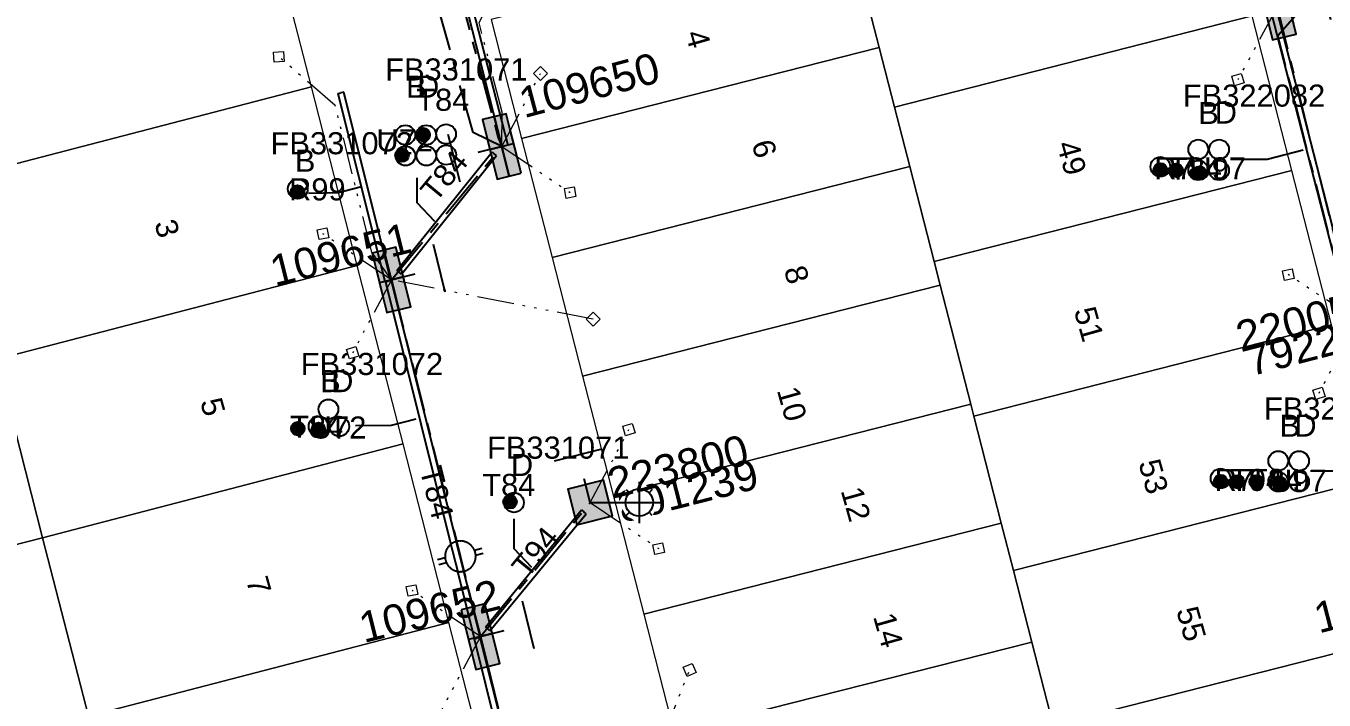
# Model space of a CAD drawing. Header units: metres. Extents: x 307635 to 308805, y 6256169 to 6257356.
# Drawn here: x 308365.8 to 308471.6, y 6256640.7 to 6256695.6 of the extents above; entities that cross this region are included whole.
import ezdxf
from ezdxf.enums import TextEntityAlignment as Align

# ---------------------------------------------------------------- set-up
doc = ezdxf.new("R2010")
doc.units = ezdxf.units.M
doc.linetypes.add('Cable Exist UG', pattern=[7, 4, -1, 1, -1])
doc.linetypes.add('PHANTOMX2', pattern=[6.6, 3, -0.75, 0.2, -0.75, 0.2, -0.75, 0.2, -0.75])
doc.layers.get('0').update_dxf_attribs({"color": 6})
doc.layers.get('Defpoints').update_dxf_attribs({"color": 250})
for name, color, linetype, lineweight in [('Cadastre Land Parcels_SP_EXT', 118, 'Continuous', 15), ('Mains_LV_EXT', 163, 'Continuous', 25), ('Mains_LV_SL_EXT', 135, 'Continuous', 25), ('Mains_SL_EXT', 131, 'Continuous', 25), ('Services_SP_EXT', 42, 'PHANTOMX2', 20)]:
    doc.layers.add(name, color=color, linetype=linetype, lineweight=lineweight)
for name, color, linetype in [('Duct_SP_EXT', 30, 'Continuous'), ('Equip_LV_EXT', 7, 'Continuous'), ('Equip_SP_SL_EXT', 7, 'Continuous'), ('SupportsUG_SP_LV_EXT', 7, 'Continuous'), ('SupportsUG_SP_LV_SL_EXT', 7, 'Continuous')]:
    doc.layers.add(name, color=color, linetype=linetype)
doc.styles.add('COLUMN_LABEL', font='arial.ttf', dxfattribs={"height": 2})
doc.styles.add('iecARIAL', font='arial.ttf', dxfattribs={"height": 2})
doc.styles.add('POLE_LABEL', font='arial.ttf', dxfattribs={"height": 2})
doc.styles.add('SL_LABEL', font='arial.ttf', dxfattribs={"height": 2})
doc.styles.get("Standard").update_dxf_attribs({"font": 'arial.ttf'})

# ---------------------------------------------------------------- blocks, each defined once
blk = doc.blocks.new('COLUMN_EXT')
blk.add_hatch(color=256).paths.add_polyline_path([(1.5, -1.5), (1.5, 1.5), (-1.5, 1.5), (-1.5, -1.5)])
blk.add_lwpolyline([(1.5, 1.5), (-1.5, 1.5), (-1.5, -1.5), (1.5, -1.5)], close=True)
at = {"layer": 'Defpoints', "flags": 128}
for points in [[(0, 0), (0, -2)], [(2, -4), (-2, -4)]]:
    blk.add_lwpolyline(points, dxfattribs=at)
at = {"flags": 1}
blk.add_attdef('Z', (-1.81, 2.35), '', height=0.2, rotation=180, dxfattribs=at)
at = {"flags": 9}
for tag, p in [('STREETNAME', (-1.81, 1.6)), ('LOCATION', (-1.81, 1.4)), ('SUBURB', (-1.81, 1.8)), ('LEGEND', (-1.81, 1.2)), ('USAGE', (-1.81, 1)), ('NOTES', (-1.81, 2)), ('COLUMN_TYPE', (-1.81, 0.4)), ('OWNED_BY', (-1.81, 0.6)), ('STATE', (-1.81, 0.8))]:
    blk.add_attdef(tag, text='', height=0.2, rotation=180, dxfattribs=at).set_placement(p, align=Align.MIDDLE_LEFT)
for tag, style, p in [('STRUCTURE_PLANT_NUMBER', 'POLE_LABEL', (-1.81, -0.03)), ('STREET_CODE', 'COLUMN_LABEL', (-1.81, 0.2))]:
    blk.add_attdef(tag, text='', height=0.2, rotation=180, dxfattribs=dict(at, style=style)).set_placement(p, align=Align.MIDDLE_LEFT)
at = {"style": 'COLUMN_LABEL', "width": 0.9, "flags": 8}
blk.add_attdef('ASSET_NUM', text='', height=2, rotation=270, dxfattribs=at).set_placement((2, -4), align=Align.MIDDLE_LEFT)
blk = doc.blocks.new('PILLAR_EXT')
blk.add_hatch(color=256).paths.add_polyline_path([(2.5, -1), (2.5, 1), (-2.5, 1), (-2.5, -1)])
for p, q in [((2.5, 0), (-2.5, 0)), ((0, -1), (0, 1))]:
    blk.add_line(p, q)
at = {"ltscale": 10}
blk.add_line((-2.5, 0), (2.5, 0), dxfattribs=at)
blk.add_lwpolyline([(2.5, 1), (1.25, 1), (-1.25, 1), (-2.5, 1), (-2.5, -1), (2.5, -1)], close=True)
at = {"layer": 'Defpoints'}
for p, q in [((0, 0), (0, -2)), ((2, -4), (-2, -4))]:
    blk.add_line(p, q, dxfattribs=at)
for tag, p, flags in [('STREETNAME', (0, 1.8), 9), ('LOCATION', (0, 1.2), 9), ('SUBURB', (0, 2), 1), ('PARENT', (0, 1.6), 9), ('NOTES', (0, 1.4), 9), ('SUPPORT_TYPE', (0, 0.6), 9), ('OWNED_BY', (0, 0.2), 9), ('LEGEND', (0, 1), 9), ('USAGE', (0, 0.8), 9), ('STATE', (0, 0.4), 9)]:
    blk.add_attdef(tag, p, '', height=0.2, rotation=180, dxfattribs=dict(flags=flags))
at = {"width": 0.9, "flags": 8}
blk.add_attdef('ASSET_NUM', text='', height=2, rotation=270, dxfattribs=at).set_placement((2, -4), align=Align.MIDDLE_LEFT)
blk = doc.blocks.new('DUCT_EXT')
blk.add_circle((0, 0.8), 0.8)
at = {"flags": 1}
blk.add_attdef('Z', (0, 0), '', height=0.2, dxfattribs=at)
at = {"flags": 9}
for tag, p in [('DUCT_CODE', (0, 0)), ('XSECT_TYPE', (0, -0.2)), ('STATE', (0, -0.6)), ('FB_REFERENCE', (0, -0.4)), ('NOTES', (0, -0.8))]:
    blk.add_attdef(tag, text='', height=0.2, dxfattribs=at).set_placement(p, align=Align.MIDDLE_LEFT)
blk = doc.blocks.new('SL_LANTERN_EXT')
at = {"flags": 9}
for tag, p in [('LRATECODE', (-7.4, 0)), ('LOUTREACHVOCAB', (-7.2, 0)), ('LOUTREACH', (-7, 0)), ('LANTNUMBER', (-6.6, 0)), ('LNEW', (-6.4, 0)), ('LMASTVOCAB', (-6.2, 0)), ('LMAST', (-6, 0)), ('LLAMPVOCAB', (-5.8, 0)), ('LLAMP', (-5.6, 0)), ('LEXIST', (-5.4, 0)), ('LCHARGE3PERCENT', (-5.2, 0)), ('LCHARGE3', (-5, 0)), ('LCHARGE2PERCENT', (-4.8, 0)), ('LCHARGE2', (-4.6, 0)), ('LCHARGE1PERCENT', (-4.4, 0)), ('LCHARGE1', (-4.2, 0)), ('LCATEGORY', (-4, 0)), ('LBRACKETVOCAB', (-3.8, 0)), ('LBRACKET', (-3.6, 0)), ('LKINGHEIGHT', (-3.4, 0)), ('CREPLACE', (-3.2, 0)), ('CREMOVE', (-3, 0)), ('CNUMBER', (-2.8, 0)), ('CNEW', (-2.6, 0)), ('CEXIST', (-2.4, 0)), ('USAGE', (-2.2, 0)), ('STATE', (-2, 0)), ('OWNED_BY', (-1.8, 0)), ('ORIENTATION', (-1.6, 0)), ('OPERATING_VOLTAGE', (-1.4, 0)), ('NO_PHASES', (-1.2, 0)), ('LANTERN_TYPE', (-1, 0)), ('LANTERN_PURPOSE', (-0.8, 0)), ('CONTROL_TYPE', (-0.6, 0)), ('CONSTRUCTED_VOLTAGE', (-0.4, 0))]:
    blk.add_attdef(tag, text='', height=0.001, rotation=270, dxfattribs=at).set_placement(p, align=Align.MIDDLE_LEFT)
at = {"style": 'SL_LABEL', "flags": 9}
blk.add_attdef('STREET_CODE', text='', height=0.001, rotation=270, dxfattribs=at).set_placement((0, 0), align=Align.MIDDLE_LEFT)
at = {"flags": 1}
blk.add_attdef('Z', (0, 0), '', height=0.001, rotation=270, dxfattribs=at)
at = {"width": 0.9}
blk.add_attdef('LNUMBER', text='', height=1, dxfattribs=at).set_placement((7, -1), align=Align.MIDDLE_LEFT)
at = {"flags": 9}
for tag, p in [('LREMOVE', (0, -7.6)), ('LREPLACE', (0, -7.8)), ('LTYPE', (0, -8)), ('LTYPEVOCAB', (0, -8.2)), ('LEGEND', (0, -8.4)), ('SUBURB', (0, -8.6)), ('STREETNAME', (0, -8.8)), ('LOCATION', (0, -9)), ('NOTES', (0, -9.2)), ('MAINTAINED_BY', (0, -9.86))]:
    blk.add_attdef(tag, text='', height=0.001, dxfattribs=at).set_placement(p, align=Align.MIDDLE_LEFT)
blk.add_attdef('OPERATED_BY', (0, -9.61), '', height=0.001, dxfattribs=at)
blk.add_wipeout([(5.69, 0), (5.06, -1.06), (4, -1.69), (2.94, -1.06), (2.31, 0), (2.94, 1.06), (4, 1.69), (5.06, 1.06)])
for p, q in [((2.94, 1.06), (3.2, 0.8)), ((4, 1.69), (4, 0)), ((5.06, 1.06), (4.8, 0.8)), ((0, 0), (4, 0)), ((2.94, -1.06), (3.2, -0.8)), ((4, 0), (5.69, 0)), ((4, 0), (4, -1.69)), ((5.06, -1.06), (4.8, -0.8))]:
    blk.add_line(p, q)
blk.add_circle((4, 0), 1.12)
blk = doc.blocks.new('CCP_EXT')
at = {"flags": 9}
for tag, p in [('STATE', (0, -1.8)), ('USAGE', (0, -1.2)), ('LEGEND', (0, -1.4)), ('LIFE_SUPPORT', (0, -1.6)), ('NOTES', (0, -2))]:
    blk.add_attdef(tag, text='', height=0.2, dxfattribs=at).set_placement(p, align=Align.MIDDLE_LEFT)
blk.add_wipeout([(0, 0.57), (0.57, 0), (0, -0.57), (-0.57, 0)])
blk.add_lwpolyline([(-0.57, 0), (0, 0.57), (0.57, 0), (0, -0.57), (-0.57, 0)])
at = {"flags": 1}
blk.add_attdef('Z', (0, 0), '', height=0.2, dxfattribs=at)
at = {"flags": 9}
for tag, p in [('CCP_TYPE', (0, 0)), ('CONSTRUCTED_VOLTAGE', (0, -0.2)), ('OPERATING_VOLTAGE', (0, -0.6)), ('ORIENTATION', (0, -0.8)), ('OWNED_BY', (0, -1)), ('NO_PHASES', (0, -0.4))]:
    blk.add_attdef(tag, text='', height=0.2, dxfattribs=at).set_placement(p, align=Align.MIDDLE_LEFT)
blk = doc.blocks.new('LV_UG_LINKS_OPEN_EXT')
at = {"layer": 'Equip_LV_EXT'}
for tag, height, flags, p in [('NO_PHASES', 0.167, 9, (3.17, -2)), ('OPERATING_VOLTAGE', 0.2, 9, (3, -2.6)), ('ORIENTATION', 0.2, 9, (3, -2.8)), ('STATE', 0.2, 9, (3, -3)), ('SWITCH_TYPE', 0.2, 9, (3, -3.2)), ('OWNED_BY', 0.2, 9, (3, -3.8)), ('OPERATED_BY', 0.2, 9, (3, -4)), ('USAGE', 0.2, 9, (3, -3.4)), ('NOTES', 0.2, 9, (3, -3.6)), ('MAINTAINED_BY', 0.2, 9, (3, -4.2)), ('TYPE', 0.2, 9, (3, -4.6)), ('Z', 0.2, 1, (3, -4.8)), ('NUMBER_OF_PHASES', 0.2, 9, (3, -4.4))]:
    blk.add_attdef(tag, text='', height=height, dxfattribs=dict(at, flags=flags)).set_placement(p, align=Align.MIDDLE_LEFT)
blk.add_wipeout([(4, 1.25), (3.97, 1.25), (3.94, 1.25), (3.91, 1.25), (3.88, 1.24), (3.85, 1.24), (3.82, 1.24), (3.79, 1.23), (3.76, 1.23), (3.73, 1.22), (3.7, 1.21), (3.67, 1.2), (3.64, 1.2), (3.61, 1.19), (3.58, 1.18), (3.55, 1.17), (3.52, 1.15), (3.49, 1.14), (3.47, 1.13), (3.44, 1.12), (3.41, 1.1), (3.38, 1.09), (3.36, 1.07), (3.33, 1.06), (3.31, 1.04), (3.28, 1.02), (3.26, 1), (3.23, 0.99), (3.21, 0.97), (3.18, 0.95), (3.16, 0.93), (3.14, 0.91), (3.12, 0.88), (3.09, 0.86), (3.07, 0.84), (3.05, 0.82), (3.03, 0.79), (3.01, 0.77), (3, 0.74), (2.98, 0.72), (2.96, 0.69), (2.94, 0.67), (2.93, 0.64), (2.91, 0.62), (2.9, 0.59), (2.88, 0.56), (2.87, 0.53), (2.86, 0.51), (2.85, 0.48), (2.83, 0.45), (2.82, 0.42), (2.81, 0.39), (2.8, 0.36), (2.8, 0.33), (2.79, 0.3), (2.78, 0.27), (2.77, 0.24), (2.77, 0.21), (2.76, 0.18), (2.76, 0.15), (2.76, 0.12), (2.75, 0.09), (2.75, 0.06), (2.75, 0.03), (2.75, 0), (2.75, -0.03), (2.75, -0.06), (2.75, -0.09), (2.76, -0.12), (2.76, -0.15), (2.76, -0.18), (2.77, -0.21), (2.77, -0.24), (2.78, -0.27), (2.79, -0.3), (2.8, -0.33), (2.8, -0.36), (2.81, -0.39), (2.82, -0.42), (2.83, -0.45), (2.85, -0.48), (2.86, -0.51), (2.87, -0.53), (2.88, -0.56), (2.9, -0.59), (2.91, -0.62), (2.93, -0.64), (2.94, -0.67), (2.96, -0.69), (2.98, -0.72), (3, -0.74), (3.01, -0.77), (3.03, -0.79), (3.05, -0.82), (3.07, -0.84), (3.09, -0.86), (3.12, -0.88), (3.14, -0.91), (3.16, -0.93), (3.18, -0.95), (3.21, -0.97), (3.23, -0.99), (3.26, -1), (3.28, -1.02), (3.31, -1.04), (3.33, -1.06), (3.36, -1.07), (3.38, -1.09), (3.41, -1.1), (3.44, -1.12), (3.47, -1.13), (3.49, -1.14), (3.52, -1.15), (3.55, -1.17), (3.58, -1.18), (3.61, -1.19), (3.64, -1.2), (3.67, -1.2), (3.7, -1.21), (3.73, -1.22), (3.76, -1.23), (3.79, -1.23), (3.82, -1.24), (3.85, -1.24), (3.88, -1.24), (3.91, -1.25), (3.94, -1.25), (3.97, -1.25), (4, -1.25), (4.03, -1.25), (4.06, -1.25), (4.09, -1.25), (4.12, -1.24), (4.15, -1.24), (4.18, -1.24), (4.21, -1.23), (4.24, -1.23), (4.27, -1.22), (4.3, -1.21), (4.33, -1.2), (4.36, -1.2), (4.39, -1.19), (4.42, -1.18), (4.45, -1.17), (4.48, -1.15), (4.51, -1.14), (4.53, -1.13), (4.56, -1.12), (4.59, -1.1), (4.62, -1.09), (4.64, -1.07), (4.67, -1.06), (4.69, -1.04), (4.72, -1.02), (4.74, -1), (4.77, -0.99), (4.79, -0.97), (4.82, -0.95), (4.84, -0.93), (4.86, -0.91), (4.88, -0.88), (4.91, -0.86), (4.93, -0.84), (4.95, -0.82), (4.97, -0.79), (4.99, -0.77), (5, -0.74), (5.02, -0.72), (5.04, -0.69), (5.06, -0.67), (5.07, -0.64), (5.09, -0.62), (5.1, -0.59), (5.12, -0.56), (5.13, -0.53), (5.14, -0.51), (5.15, -0.48), (5.17, -0.45), (5.18, -0.42), (5.19, -0.39), (5.2, -0.36), (5.2, -0.33), (5.21, -0.3), (5.22, -0.27), (5.23, -0.24), (5.23, -0.21), (5.24, -0.18), (5.24, -0.15), (5.24, -0.12), (5.25, -0.09), (5.25, -0.06), (5.25, -0.03), (5.25, 0), (5.25, 0.03), (5.25, 0.06), (5.25, 0.09), (5.24, 0.12), (5.24, 0.15), (5.24, 0.18), (5.23, 0.21), (5.23, 0.24), (5.22, 0.27), (5.21, 0.3), (5.2, 0.33), (5.2, 0.36), (5.19, 0.39), (5.18, 0.42), (5.17, 0.45), (5.15, 0.48), (5.14, 0.51), (5.13, 0.53), (5.12, 0.56), (5.1, 0.59), (5.09, 0.62), (5.07, 0.64), (5.06, 0.67), (5.04, 0.69), (5.02, 0.72), (5, 0.74), (4.99, 0.77), (4.97, 0.79), (4.95, 0.82), (4.93, 0.84), (4.91, 0.86), (4.88, 0.88), (4.86, 0.91), (4.84, 0.93), (4.82, 0.95), (4.79, 0.97), (4.77, 0.99), (4.74, 1), (4.72, 1.02), (4.69, 1.04), (4.67, 1.06), (4.64, 1.07), (4.62, 1.09), (4.59, 1.1), (4.56, 1.12), (4.53, 1.13), (4.51, 1.14), (4.48, 1.15), (4.45, 1.17), (4.42, 1.18), (4.39, 1.19), (4.36, 1.2), (4.33, 1.2), (4.3, 1.21), (4.27, 1.22), (4.24, 1.23), (4.21, 1.23), (4.18, 1.24), (4.15, 1.24), (4.12, 1.24), (4.09, 1.25), (4.06, 1.25), (4.03, 1.25)]).dxf.layer = 'Equip_LV_EXT'
for p, q in [((3.79, 1.86), (3.79, 1.23)), ((4.21, 1.86), (4.21, 1.23)), ((3.79, -1.23), (3.79, -1.86)), ((4.21, -1.23), (4.21, -1.86))]:
    blk.add_line(p, q, dxfattribs=at)
at = {"layer": 'Equip_LV_EXT', "flags": 128}
blk.add_lwpolyline([(4, 1.25), (3.97, 1.25), (3.94, 1.25), (3.91, 1.25), (3.88, 1.24), (3.85, 1.24), (3.82, 1.24), (3.79, 1.23), (3.76, 1.23), (3.73, 1.22), (3.7, 1.21), (3.67, 1.2), (3.64, 1.2), (3.61, 1.19), (3.58, 1.18), (3.55, 1.17), (3.52, 1.15), (3.49, 1.14), (3.47, 1.13), (3.44, 1.12), (3.41, 1.1), (3.38, 1.09), (3.36, 1.07), (3.33, 1.06), (3.31, 1.04), (3.28, 1.02), (3.26, 1), (3.23, 0.99), (3.21, 0.97), (3.18, 0.95), (3.16, 0.93), (3.14, 0.91), (3.12, 0.88), (3.09, 0.86), (3.07, 0.84), (3.05, 0.82), (3.03, 0.79), (3.01, 0.77), (3, 0.74), (2.98, 0.72), (2.96, 0.69), (2.94, 0.67), (2.93, 0.64), (2.91, 0.62), (2.9, 0.59), (2.88, 0.56), (2.87, 0.53), (2.86, 0.51), (2.85, 0.48), (2.83, 0.45), (2.82, 0.42), (2.81, 0.39), (2.8, 0.36), (2.8, 0.33), (2.79, 0.3), (2.78, 0.27), (2.77, 0.24), (2.77, 0.21), (2.76, 0.18), (2.76, 0.15), (2.76, 0.12), (2.75, 0.09), (2.75, 0.06), (2.75, 0.03), (2.75, 0), (2.75, -0.03), (2.75, -0.06), (2.75, -0.09), (2.76, -0.12), (2.76, -0.15), (2.76, -0.18), (2.77, -0.21), (2.77, -0.24), (2.78, -0.27), (2.79, -0.3), (2.8, -0.33), (2.8, -0.36), (2.81, -0.39), (2.82, -0.42), (2.83, -0.45), (2.85, -0.48), (2.86, -0.51), (2.87, -0.53), (2.88, -0.56), (2.9, -0.59), (2.91, -0.62), (2.93, -0.64), (2.94, -0.67), (2.96, -0.69), (2.98, -0.72), (3, -0.74), (3.01, -0.77), (3.03, -0.79), (3.05, -0.82), (3.07, -0.84), (3.09, -0.86), (3.12, -0.88), (3.14, -0.91), (3.16, -0.93), (3.18, -0.95), (3.21, -0.97), (3.23, -0.99), (3.26, -1), (3.28, -1.02), (3.31, -1.04), (3.33, -1.06), (3.36, -1.07), (3.38, -1.09), (3.41, -1.1), (3.44, -1.12), (3.47, -1.13), (3.49, -1.14), (3.52, -1.15), (3.55, -1.17), (3.58, -1.18), (3.61, -1.19), (3.64, -1.2), (3.67, -1.2), (3.7, -1.21), (3.73, -1.22), (3.76, -1.23), (3.79, -1.23), (3.82, -1.24), (3.85, -1.24), (3.88, -1.24), (3.91, -1.25), (3.94, -1.25), (3.97, -1.25), (4, -1.25), (4.03, -1.25), (4.06, -1.25), (4.09, -1.25), (4.12, -1.24), (4.15, -1.24), (4.18, -1.24), (4.21, -1.23), (4.24, -1.23), (4.27, -1.22), (4.3, -1.21), (4.33, -1.2), (4.36, -1.2), (4.39, -1.19), (4.42, -1.18), (4.45, -1.17), (4.48, -1.15), (4.51, -1.14), (4.53, -1.13), (4.56, -1.12), (4.59, -1.1), (4.62, -1.09), (4.64, -1.07), (4.67, -1.06), (4.69, -1.04), (4.72, -1.02), (4.74, -1), (4.77, -0.99), (4.79, -0.97), (4.82, -0.95), (4.84, -0.93), (4.86, -0.91), (4.88, -0.88), (4.91, -0.86), (4.93, -0.84), (4.95, -0.82), (4.97, -0.79), (4.99, -0.77), (5, -0.74), (5.02, -0.72), (5.04, -0.69), (5.06, -0.67), (5.07, -0.64), (5.09, -0.62), (5.1, -0.59), (5.12, -0.56), (5.13, -0.53), (5.14, -0.51), (5.15, -0.48), (5.17, -0.45), (5.18, -0.42), (5.19, -0.39), (5.2, -0.36), (5.2, -0.33), (5.21, -0.3), (5.22, -0.27), (5.23, -0.24), (5.23, -0.21), (5.24, -0.18), (5.24, -0.15), (5.24, -0.12), (5.25, -0.09), (5.25, -0.06), (5.25, -0.03), (5.25, 0), (5.25, 0.03), (5.25, 0.06), (5.25, 0.09), (5.24, 0.12), (5.24, 0.15), (5.24, 0.18), (5.23, 0.21), (5.23, 0.24), (5.22, 0.27), (5.21, 0.3), (5.2, 0.33), (5.2, 0.36), (5.19, 0.39), (5.18, 0.42), (5.17, 0.45), (5.15, 0.48), (5.14, 0.51), (5.13, 0.53), (5.12, 0.56), (5.1, 0.59), (5.09, 0.62), (5.07, 0.64), (5.06, 0.67), (5.04, 0.69), (5.02, 0.72), (5, 0.74), (4.99, 0.77), (4.97, 0.79), (4.95, 0.82), (4.93, 0.84), (4.91, 0.86), (4.88, 0.88), (4.86, 0.91), (4.84, 0.93), (4.82, 0.95), (4.79, 0.97), (4.77, 0.99), (4.74, 1), (4.72, 1.02), (4.69, 1.04), (4.67, 1.06), (4.64, 1.07), (4.62, 1.09), (4.59, 1.1), (4.56, 1.12), (4.53, 1.13), (4.51, 1.14), (4.48, 1.15), (4.45, 1.17), (4.42, 1.18), (4.39, 1.19), (4.36, 1.2), (4.33, 1.2), (4.3, 1.21), (4.27, 1.22), (4.24, 1.23), (4.21, 1.23), (4.18, 1.24), (4.15, 1.24), (4.12, 1.24), (4.09, 1.25), (4.06, 1.25), (4.03, 1.25)], close=True, dxfattribs=at)
at = {"layer": 'Equip_LV_EXT', "flags": 9}
for tag, p in [('ACTUAL_STATUS', (3.17, -1.67)), ('CONSTRUCTED_VOLTAGE', (3.17, -1.83))]:
    blk.add_attdef(tag, text='', height=0.167, dxfattribs=at).set_placement(p, align=Align.MIDDLE_LEFT)
blk = doc.blocks.new('CABLE_LARGE_EXT')
h = blk.add_hatch(color=256)
edge = h.paths.add_edge_path()
edge.add_arc((0, 0.55), 0.55, 0, 360)
blk.add_circle((0, 0.55), 0.55)
at = {"flags": 1}
blk.add_attdef('Z', (0, 0), '', height=0.2, dxfattribs=at)
at = {"flags": 9}
for tag, p in [('COND_CODE', (0, 0)), ('STATE', (0, -0.4)), ('XSECT_SIZE', (0, -0.6)), ('FB_REFERENCE', (0, -0.2)), ('NOTES', (0, -0.8))]:
    blk.add_attdef(tag, text='', height=0.2, dxfattribs=at).set_placement(p, align=Align.MIDDLE_LEFT)

msp = doc.modelspace()

# ---------------------------------------------------------------- linework, layer by layer
at = {"layer": 'Cadastre Land Parcels_SP_EXT', "linetype": 'Continuous'}
for points in [[(308465.7, 6256696.41), (308461.41, 6256713.11), (308455.77, 6256718.24), (308448.83, 6256721.45), (308441.3, 6256722.67), (308428.74, 6256719.48), (308432.83, 6256703.52), (308435.32, 6256693.83), (308436.56, 6256688.98), (308465.7, 6256696.41)], [(308389.06, 6256690.62), (308385.53, 6256704.35), (308380.65, 6256707.24), (308355.15, 6256700.66), (308359.69, 6256682.98), (308389.06, 6256690.62)], [(308435.32, 6256693.83), (308432.83, 6256703.52), (308403.69, 6256696.1), (308406.18, 6256686.41), (308435.32, 6256693.83)], [(308468.94, 6256683.81), (308465.7, 6256696.41), (308436.56, 6256688.98), (308437.81, 6256684.14), (308439.8, 6256676.39), (308468.94, 6256683.81)], [(308437.81, 6256684.14), (308436.56, 6256688.98), (308435.32, 6256693.83), (308406.18, 6256686.41), (308408.67, 6256676.72), (308437.81, 6256684.14)], [(308392.79, 6256676.07), (308389.06, 6256690.62), (308359.69, 6256682.98), (308363.42, 6256668.43), (308392.79, 6256676.07)], [(308440.3, 6256674.45), (308439.8, 6256676.39), (308437.81, 6256684.14), (308408.67, 6256676.72), (308411.15, 6256667.04), (308440.3, 6256674.45)], [(308472.17, 6256671.22), (308468.94, 6256683.81), (308439.8, 6256676.39), (308440.3, 6256674.45), (308442.78, 6256664.76), (308443.03, 6256663.79), (308472.17, 6256671.22)], [(308396.53, 6256661.52), (308392.79, 6256676.07), (308363.42, 6256668.43), (308367.15, 6256653.88), (308396.53, 6256661.52)], [(308442.78, 6256664.76), (308440.3, 6256674.45), (308411.15, 6256667.04), (308413.64, 6256657.35), (308442.78, 6256664.76)], [(308475.4, 6256658.62), (308472.17, 6256671.22), (308443.03, 6256663.79), (308445.27, 6256655.07), (308446.26, 6256651.21), (308475.4, 6256658.62)], [(308367.15, 6256653.88), (308363.42, 6256668.43), (308334.64, 6256661.08), (308338.37, 6256646.54), (308367.15, 6256653.88)], [(308445.27, 6256655.07), (308443.03, 6256663.79), (308442.78, 6256664.76), (308413.64, 6256657.35), (308416.13, 6256647.66), (308445.27, 6256655.07)], [(308400.26, 6256646.97), (308396.53, 6256661.52), (308367.15, 6256653.88), (308370.89, 6256639.34), (308400.26, 6256646.97)], [(308478.64, 6256646.02), (308475.4, 6256658.62), (308446.26, 6256651.21), (308447.76, 6256645.38), (308449.5, 6256638.61), (308478.64, 6256646.02)], [(308447.76, 6256645.38), (308446.26, 6256651.21), (308445.27, 6256655.07), (308416.13, 6256647.66), (308418.62, 6256637.97), (308447.76, 6256645.38)], [(308370.89, 6256639.34), (308367.15, 6256653.88), (308338.37, 6256646.54), (308342.1, 6256632.01), (308370.89, 6256639.34)], [(308404, 6256632.4), (308400.26, 6256646.97), (308370.89, 6256639.34), (308374.62, 6256624.77), (308404, 6256632.4)], [(308481.87, 6256633.42), (308478.64, 6256646.02), (308449.5, 6256638.61), (308450.25, 6256635.69), (308452.73, 6256626), (308481.87, 6256633.42)], [(308450.25, 6256635.69), (308449.5, 6256638.61), (308447.76, 6256645.38), (308418.62, 6256637.97), (308421.1, 6256628.28), (308450.25, 6256635.69)]]:
    msp.add_lwpolyline(points, close=True, dxfattribs=at)
at = {"layer": 'Duct_SP_EXT'}
for p, q in [((308399.11, 6256707.14), (308404.58, 6256685.75)), ((308399.57, 6256707.26), (308405.05, 6256685.87)), ((308391.23, 6256690.08), (308391.46, 6256690.14)), ((308391.69, 6256690.2), (308391.46, 6256690.14)), ((308395.52, 6256674.85), (308391.69, 6256690.2)), ((308396.02, 6256675.66), (308403.77, 6256685.32)), ((308396.39, 6256675.36), (308404.14, 6256685.02)), ((308403.77, 6256685.32), (308403.95, 6256685.17)), ((308404.14, 6256685.02), (308403.95, 6256685.17)), ((308404.58, 6256685.75), (308404.81, 6256685.81)), ((308405.05, 6256685.87), (308404.81, 6256685.81)), ((308396.02, 6256675.66), (308396.21, 6256675.51)), ((308396.39, 6256675.36), (308396.21, 6256675.51)), ((308395.05, 6256674.74), (308395.29, 6256674.79)), ((308395.08, 6256674.72), (308395.31, 6256674.78)), ((308395.52, 6256674.85), (308395.29, 6256674.79)), ((308395.54, 6256674.84), (308395.31, 6256674.78)), ((308402.78, 6256645.82), (308402.55, 6256645.76)), ((308403.23, 6256646.59), (308403.42, 6256646.44)), ((308403.6, 6256646.29), (308403.42, 6256646.44)), ((308402.31, 6256645.64), (308402.54, 6256645.7)), ((308402.31, 6256645.64), (308407.32, 6256625.58)), ((308402.32, 6256645.7), (308402.55, 6256645.76)), ((308402.78, 6256645.76), (308402.54, 6256645.7)), ((308402.78, 6256645.76), (308407.79, 6256625.7))]:
    msp.add_line(p, q, dxfattribs=at)
for points in [[(308463.95, 6256684.72), (308466.93, 6256684.72), (308469.87, 6256685.49)], [(308397.63, 6256683.2), (308397.63, 6256681.19), (308399.09, 6256679.68)], [(308388.81, 6256681.96), (308391.27, 6256682), (308393.02, 6256682.47)], [(308392.64, 6256663.02), (308395.58, 6256663.06), (308397.6, 6256663.58)], [(308470.47, 6256659.34), (308473.46, 6256659.34), (308476.39, 6256660.11)], [(308405.54, 6256655.43), (308405.54, 6256653), (308407, 6256651.48)]]:
    msp.add_lwpolyline(points, dxfattribs=at)
at = {"layer": 'Mains_LV_EXT', "linetype": 'Cable Exist UG'}
msp.add_lwpolyline([(308395.57, 6256674.89), (308404.56, 6256685.77)], dxfattribs=at)
at = {"layer": 'Mains_LV_SL_EXT', "linetype": 'Cable Exist UG'}
msp.add_lwpolyline([(308398.96, 6256707.09), (308399.11, 6256705.89), (308404.25, 6256686.55), (308404.56, 6256685.77)], dxfattribs=at)
at = {"layer": 'Services_SP_EXT'}
for points in [[(308404.56, 6256685.77), (308404.59, 6256688.57), (308404.59, 6256688.57), (308402.72, 6256695.85), (308404.4, 6256699.36)], [(308402.82, 6256645.82), (308399.67, 6256639.88)]]:
    msp.add_lwpolyline(points, dxfattribs=at)

# ---------------------------------------------------------------- block references
at = {"layer": 'Duct_SP_EXT', "rotation": 270.095692561918}
for p in [(308395.91, 6256686.7), (308397.61, 6256686.7), (308399.23, 6256686.77), (308395.92, 6256685), (308397.62, 6256685), (308399.24, 6256685.07), (308404.76, 6256656.74)]:
    msp.add_blockref('DUCT_EXT', p, dxfattribs=at)
at = {"layer": 'Duct_SP_EXT'}
for name, p in [('CABLE_LARGE_EXT', (308398.15, 6256686.17)), ('DUCT_EXT', (308461.32, 6256684.72)), ('DUCT_EXT', (308463.02, 6256684.72)), ('CABLE_LARGE_EXT', (308396.43, 6256684.5)), ('DUCT_EXT', (308458.23, 6256683.31)), ('CABLE_LARGE_EXT', (308458.23, 6256683.31)), ('CABLE_LARGE_EXT', (308459.52, 6256683.27)), ('DUCT_EXT', (308461.32, 6256683.02)), ('CABLE_LARGE_EXT', (308461.42, 6256683.06)), ('DUCT_EXT', (308463.02, 6256683.02)), ('DUCT_EXT', (308387.94, 6256681.51)), ('CABLE_LARGE_EXT', (308387.92, 6256681.51)), ('DUCT_EXT', (308390.44, 6256663.55)), ('CABLE_LARGE_EXT', (308387.95, 6256662.22)), ('DUCT_EXT', (308389.63, 6256662.15)), ('CABLE_LARGE_EXT', (308389.62, 6256662.16)), ('DUCT_EXT', (308391.33, 6256662.15)), ('DUCT_EXT', (308467.84, 6256659.34)), ('DUCT_EXT', (308469.54, 6256659.34)), ('DUCT_EXT', (308463.14, 6256657.91)), ('CABLE_LARGE_EXT', (308463.14, 6256657.91)), ('CABLE_LARGE_EXT', (308464.51, 6256657.89)), ('CABLE_LARGE_EXT', (308466.04, 6256657.89)), ('DUCT_EXT', (308467.84, 6256657.64)), ('CABLE_LARGE_EXT', (308467.92, 6256657.79)), ('DUCT_EXT', (308469.54, 6256657.64)), ('CABLE_LARGE_EXT', (308405.24, 6256656.25))]:
    msp.add_blockref(name, p, dxfattribs=at)
at = {"layer": 'SupportsUG_SP_LV_EXT'}
ref = msp.add_blockref('PILLAR_EXT', (308467.75, 6256697.12), dxfattribs=dict(at, rotation=103.5560253146068))
ref.add_attrib('ASSET_NUM', '107784', dxfattribs={"layer": '0', "height": 2.5, "rotation": 13.556, "style": 'iecARIAL'}).set_placement((308469.25, 6256700.62), align=Align.MIDDLE_RIGHT)
ref = msp.add_blockref('PILLAR_EXT', (308480.62, 6256646.68), dxfattribs=dict(at, rotation=104.4222850892221))
ref.add_attrib('ASSET_NUM', '107783', dxfattribs={"layer": '0', "height": 2.5, "rotation": 14.4223, "style": 'iecARIAL'}).set_placement((308482.12, 6256650.18), align=Align.MIDDLE_RIGHT)
at = {"layer": 'SupportsUG_SP_LV_SL_EXT'}
ref = msp.add_blockref('COLUMN_EXT', (308474.26, 6256671.61), dxfattribs=dict(at, rotation=14.46897700509683))
ref.add_attrib('ASSET_NUM', '792267', dxfattribs={"layer": '0', "height": 2.5, "rotation": 14.469, "style": 'COLUMN_LABEL'}).set_placement((308476.26, 6256672.36), align=Align.TOP_RIGHT)
ref = msp.add_blockref('COLUMN_EXT', (308411.77, 6256656.75), dxfattribs=dict(at, rotation=194.0156537333884))
ref.add_attrib('ASSET_NUM', '801239', dxfattribs={"layer": '0', "height": 2.5, "rotation": 14.281, "style": 'COLUMN_LABEL'}).set_placement((308413.77, 6256657.5), align=Align.TOP_LEFT)

# ---------------------------------------------------------------- texts
at = {"layer": 'Cadastre Land Parcels_SP_EXT'}
for s, rotation, p in [('4', 285.7505, (308419.51, 6256694.97)), ('6', 285.7451, (308424.91, 6256686.02)), ('49', 285.7479, (308449.76, 6256685.95)), ('3', 285.7512, (308376.24, 6256679.52)), ('8', 285.7505, (308427.54, 6256675.75)), ('51', 285.7479, (308451.17, 6256672.4)), ('10', 285.7451, (308426.97, 6256665.9)), ('5', 285.7502, (308379.97, 6256664.98)), ('53', 285.752, (308456.43, 6256659.98)), ('12', 285.7559, (308432.17, 6256657.73)), ('7', 285.7486, (308383.71, 6256650.43)), ('55', 285.7479, (308459.51, 6256647.97)), ('14', 285.7451, (308434.81, 6256647.46))]:
    msp.add_text(s, height=1.8, rotation=rotation, dxfattribs=at).set_placement(p)
at = {"layer": 'Duct_SP_EXT'}
for s, p in [('FB331071', (308395.06, 6256691.14)), ('B', (308396.76, 6256689.74)), ('D', (308397.66, 6256689.74)), ('T84', (308397.59, 6256688.67)), ('FB322082', (308460.06, 6256689.01)), ('B', (308461.32, 6256687.6)), ('D', (308462.66, 6256687.63)), ('U72', (308394.34, 6256685.36)), ('FB331072', (308385.72, 6256685.13)), ('B', (308387.7, 6256683.7)), ('R7', (308457.73, 6256683.09)), ('T84', (308458.92, 6256683.07)), ('U97', (308460.6, 6256683.08)), ('R99', (308387.23, 6256681.37)), ('FB331072', (308388.18, 6256667.14)), ('B', (308389.76, 6256665.74)), ('D', (308390.66, 6256665.74)), ('FB322082', (308466.67, 6256663.51)), ('T84', (308387.31, 6256662.02)), ('U72', (308388.92, 6256661.96)), ('B', (308467.94, 6256662.11)), ('D', (308469.15, 6256662.12)), ('FB331071', (308403.36, 6256660.32)), ('D', (308405.31, 6256658.91)), ('T84', (308402.97, 6256657.28)), ('R7', (308462.64, 6256657.69)), ('T94', (308463.91, 6256657.69)), ('T84', (308465.44, 6256657.69)), ('U97', (308467.17, 6256657.62))]:
    msp.add_text(s, height=1.8, dxfattribs=at).set_placement(p)
at = {"layer": 'Mains_LV_EXT'}
for s, rotation, p in [('T84', 50.3558, (308399.18, 6256681.13)), ('T84', 284.0053, (308397.87, 6256659.45)), ('T94', 50.7014, (308406.63, 6256650.47))]:
    msp.add_text(s, height=1.8, rotation=rotation, dxfattribs=at).set_placement(p)

# ---------------------------------------------------------------- next in the draw order: block references
at = {"layer": 'Equip_LV_EXT', "rotation": 104.005308229984}
msp.add_blockref('LV_UG_LINKS_OPEN_EXT', (308402.16, 6256648.48), dxfattribs=at)
at = {"layer": 'Equip_SP_SL_EXT'}
ref = msp.add_blockref('SL_LANTERN_EXT', (308474.26, 6256671.61), dxfattribs=at)
ref.add_attrib('ASSET_NUM', '220050', dxfattribs={"layer": '0', "height": 2.5, "rotation": 14.469, "style": 'iecARIAL'}).set_placement((308475.76, 6256673.11), align=Align.MIDDLE_RIGHT)
ref = msp.add_blockref('SL_LANTERN_EXT', (308411.77, 6256656.75), dxfattribs=at)
ref.add_attrib('ASSET_NUM', '223800', dxfattribs={"layer": '0', "height": 2.5, "rotation": 14.2943, "style": 'iecARIAL'}).set_placement((308413.27, 6256658.25), align=Align.MIDDLE_LEFT)
at = {"layer": 'Services_SP_EXT'}
for p, rotation in [((308386.4, 6256693.07), 319.1507004904122), ((308464.55, 6256691.21), 61.55602515275442), ((308410.14, 6256682.01), 146.0155438694015), ((308389.99, 6256678.65), 326.0053084286393), ((308392.41, 6256668.95), 62.0053082734991), ((308471.15, 6256665.64), 62.46897716433062), ((308417.35, 6256652.99), 146.0156538874658), ((308397.25, 6256649.58), 326.0053084286393), ((308419.87, 6256643.11), 248.6025120976013)]:
    msp.add_blockref('CCP_EXT', p, dxfattribs=dict(at, rotation=rotation))
for p in [(308407.72, 6256691.71), (308412.02, 6256671.68)]:
    msp.add_blockref('CCP_EXT', p, dxfattribs=at)

# ---------------------------------------------------------------- next in the draw order: linework, layer by layer
at = {"layer": 'Duct_SP_EXT'}
for p, q in [((308395.05, 6256674.74), (308391.23, 6256690.08)), ((308395.08, 6256674.72), (308402.32, 6256645.7)), ((308395.54, 6256674.84), (308402.78, 6256645.82)), ((308403.23, 6256646.59), (308411.06, 6256656.14)), ((308403.6, 6256646.29), (308411.43, 6256655.83)), ((308411.06, 6256656.14), (308411.24, 6256655.98)), ((308411.43, 6256655.83), (308411.24, 6256655.98))]:
    msp.add_line(p, q, dxfattribs=at)
at = {"layer": 'Mains_LV_EXT', "linetype": 'Cable Exist UG'}
for points in [[(308404.56, 6256685.77), (308402.22, 6256686.89), (308402.22, 6256686.89), (308398.19, 6256701.44), (308396.36, 6256708.59), (308396.36, 6256708.59), (308399.07, 6256709.54), (308402.18, 6256714.78), (308423.55, 6256720.12), (308426.51, 6256715.56)], [(308395.57, 6256674.89), (308402.82, 6256645.82)], [(308402.82, 6256645.82), (308411.77, 6256656.75)], [(308402.82, 6256645.82), (308403.31, 6256643.88), (308403.31, 6256643.88), (308408.08, 6256624.72), (308419.08, 6256627.66)]]:
    msp.add_lwpolyline(points, dxfattribs=at)
at = {"layer": 'Services_SP_EXT'}
for points in [[(308467.75, 6256697.12), (308464.55, 6256691.21)], [(308395.57, 6256674.89), (308393.97, 6256677.14), (308393.97, 6256677.14), (308391, 6256689.09), (308386.4, 6256693.07)], [(308404.56, 6256685.77), (308407.72, 6256691.71)], [(308404.56, 6256685.77), (308410.14, 6256682.01)], [(308395.57, 6256674.89), (308389.99, 6256678.65)], [(308395.57, 6256674.89), (308392.41, 6256668.95)], [(308412.02, 6256671.68), (308395.57, 6256674.89)], [(308474.26, 6256671.61), (308471.15, 6256665.64)], [(308411.77, 6256656.75), (308417.35, 6256652.99)], [(308402.82, 6256645.82), (308397.25, 6256649.58)], [(308419.08, 6256627.66), (308419.62, 6256629.63), (308419.62, 6256629.63), (308417.66, 6256637.48), (308419.87, 6256643.11)]]:
    msp.add_lwpolyline(points, dxfattribs=at)

# ---------------------------------------------------------------- next in the draw order: block references
for p, rotation in [((308468.65, 6256675.32), 326.4689772447734), ((308414.92, 6256662.69), 242.0156540258829)]:
    msp.add_blockref('CCP_EXT', p, dxfattribs=dict(at, rotation=rotation))
at = {"layer": 'SupportsUG_SP_LV_EXT'}
ref = msp.add_blockref('PILLAR_EXT', (308404.56, 6256685.77), dxfattribs=dict(at, rotation=284.0155441477297))
ref.add_attrib('ASSET_NUM', '109650', dxfattribs={"layer": '0', "height": 2.5, "rotation": 14.9184, "style": 'iecARIAL'}).set_placement((308406.06, 6256689.27), align=Align.MIDDLE_LEFT)
ref = msp.add_blockref('PILLAR_EXT', (308395.57, 6256674.89), dxfattribs=dict(at, rotation=104.005308229984))
ref.add_attrib('ASSET_NUM', '109651', dxfattribs={"layer": '0', "height": 2.5, "rotation": 14.0053, "style": 'iecARIAL'}).set_placement((308397.07, 6256678.39), align=Align.MIDDLE_RIGHT)
ref = msp.add_blockref('PILLAR_EXT', (308402.82, 6256645.82), dxfattribs=dict(at, rotation=104.005308229984))
ref.add_attrib('ASSET_NUM', '109652', dxfattribs={"layer": '0', "height": 2.5, "rotation": 14.0053, "style": 'iecARIAL'}).set_placement((308404.32, 6256649.32), align=Align.MIDDLE_RIGHT)

# ---------------------------------------------------------------- next in the draw order: linework, layer by layer
at = {"layer": 'Duct_SP_EXT'}
for p, q in [((308473.77, 6256671.4), (308467.26, 6256696.77)), ((308474.23, 6256671.52), (308467.73, 6256696.89))]:
    msp.add_line(p, q, dxfattribs=at)
at = {"layer": 'Mains_LV_EXT', "linetype": 'Cable Exist UG'}
msp.add_lwpolyline([(308480.63, 6256646.64), (308481.83, 6256650.14), (308481.83, 6256650.14), (308475.93, 6256672.93), (308475.93, 6256672.93), (308473.72, 6256673.32), (308467.75, 6256697.12)], dxfattribs=at)
at = {"layer": 'Mains_SL_EXT', "linetype": 'Cable Exist UG'}
msp.add_lwpolyline([(308474.59, 6256670.26), (308473.65, 6256672.02), (308473.65, 6256672.02), (308467.81, 6256694.8), (308469.41, 6256696.63), (308469.41, 6256696.63), (308465.27, 6256712.77), (308463.52, 6256713.55)], dxfattribs=at)
at = {"layer": 'Services_SP_EXT'}
for points in [[(308474.26, 6256671.61), (308468.65, 6256675.32)], [(308411.77, 6256656.75), (308414.92, 6256662.69)]]:
    msp.add_lwpolyline(points, dxfattribs=at)

doc.saveas('drawing.dxf')
